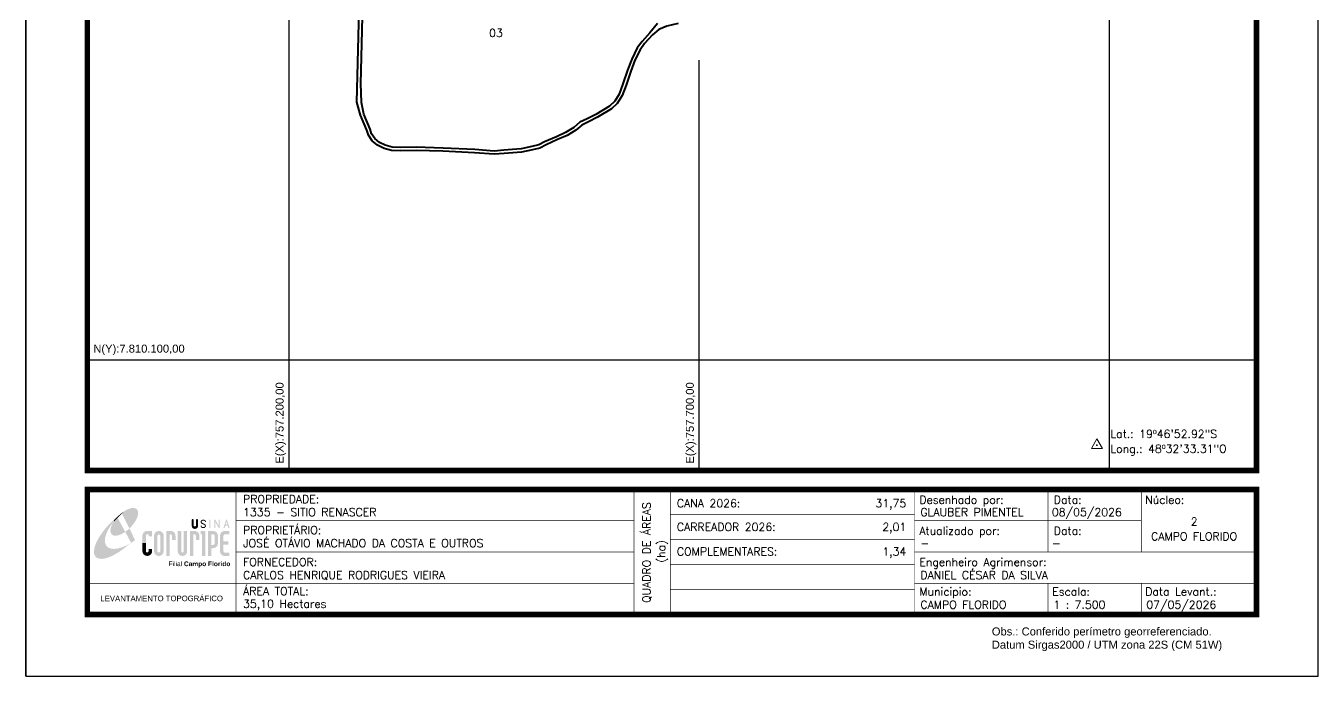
# Model space of a CAD drawing. Header units: millimetres. Extents: x 756879 to 758454, y 7809715 to 7811942.
# Drawn here: x 756879 to 758454, y 7809715 to 7810507 of the extents above; entities that cross this region are included whole.
import ezdxf
from ezdxf.enums import TextEntityAlignment as Align

# ---------------------------------------------------------------- set-up
doc = ezdxf.new("R2010")
doc.units = ezdxf.units.MM
doc.linetypes.add('LIN0', pattern=[0])
doc.layers.add('0114001335', color=1, linetype='Continuous', lineweight=40)
doc.layers.add('0114001335003', color=5, linetype='Continuous', lineweight=40)
for name, color, linetype in [('MALHA', 8, 'Continuous'), ('MARGEM', 5, 'Continuous'), ('TEXTO', 7, 'Continuous')]:
    doc.layers.add(name, color=color, linetype=linetype)
doc.styles.add('ARIAL', font='arial.ttf')
doc.styles.add('marcelo', font='arial.ttf')
doc.styles.add('Simplex', font='simplex.shx')
doc.styles.get("Standard").update_dxf_attribs({"font": 'arial.ttf'})

# ---------------------------------------------------------------- blocks, each defined once
blk = doc.blocks.new('A$C78F83FB3')
at = {"layer": 'MARGEM'}
h = blk.add_hatch(color=20, dxfattribs=at)
edge = h.paths.add_edge_path()
edge.add_ellipse((19.49, 23.77), major_axis=(-6.68, -6.67), ratio=0.469426, start_angle=292.73277, end_angle=601.25787)
edge.add_ellipse((22.83, 22.05), major_axis=(12.64, 11.29), ratio=0.457614, start_angle=79.90686, end_angle=107.91393)
edge = h.paths.add_edge_path()
edge.add_ellipse((18.28, 18.7), major_axis=(13.95, 13.59), ratio=0.386848, start_angle=63.96117, end_angle=264.59932)
edge.add_ellipse((22.83, 22.05), major_axis=(12.64, 11.29), ratio=0.457614, start_angle=107.91393, end_angle=245.11815, ccw=False)
edge.add_ellipse((19.49, 23.77), major_axis=(-6.68, -6.67), ratio=0.469426, start_angle=241.25787, end_angle=292.73277, ccw=False)
for color, points in [(20, [(15.46, 26.12), (14.17, 24.81), (14.06, 24.24), (14.39, 23.97), (14.67, 24.54), (19.47, 29.32), (18.48, 28.66), (17.31, 27.78)]), (7, [(58.42, 24.9), (57.9, 24.9), (57.9, 21.73, -0.414214), (57.15, 20.98), (56.84, 20.98, -0.414214), (56.09, 21.73), (56.09, 24.9), (55.57, 24.9), (55.57, 21.73, 0.414214), (56.84, 20.46), (57.15, 20.46, 0.414214), (58.42, 21.73)]), (7, [(61.7, 24.9), (61.23, 24.9, 0.396318), (60.04, 23.78), (60.04, 23.72, 0.151912), (60.39, 22.97), (60.46, 22.92), (62.18, 22), (62.85, 21.83, 0.12407), (62.51, 22.42), (60.75, 23.36, -0.13192), (60.56, 23.77, -0.385578), (61.23, 24.37), (61.7, 24.37, -0.414214), (62.37, 23.7), (62.89, 23.7, 0.414214)]), (7, [(62.37, 23.7), (62.89, 23.7, 0.414214), (61.7, 24.9), (61.23, 24.9, 0.396318), (60.04, 23.78), (60.04, 23.72, 0.151912), (60.39, 22.97), (60.46, 22.92), (62.18, 22), (62.18, 22, -0.131921), (62.37, 21.59, -0.385578), (61.7, 20.98), (61.23, 20.98, -0.414214), (60.56, 21.65), (60.04, 21.65, 0.414214), (61.23, 20.46), (61.7, 20.46, 0.402546), (62.89, 21.61, 0.165292), (62.51, 22.42), (60.75, 23.36, -0.13192), (60.56, 23.77, -0.385578), (61.23, 24.37), (61.7, 24.37, -0.414214)]), (7, [(30.97, 12.46), (29.13, 12.46), (29.13, 8.21, 1), (34.29, 8.21), (34.29, 9.41), (32.45, 9.41), (32.45, 8.21, -1), (30.97, 8.21)])]:
    blk.add_hatch(color=color, dxfattribs=at).paths.add_polyline_path(points)
h = blk.add_hatch(color=7, dxfattribs=at)
h.paths.add_polyline_path([(65.24, 24.9), (64.72, 24.9), (64.72, 20.46), (65.24, 20.46)])
h.paths.add_polyline_path([(67.38, 20.46), (67.9, 20.46), (67.9, 23.74), (69.74, 20.46), (70.23, 20.46), (70.23, 24.9), (69.71, 24.9), (69.71, 21.58), (67.85, 24.9), (67.38, 24.9)])
h.paths.add_polyline_path([(72.17, 20.46), (72.72, 20.46), (73.14, 21.73), (74.49, 21.73), (74.9, 20.46), (75.45, 20.46), (74, 24.9), (73.62, 24.9)])
h.paths.add_polyline_path([(73.81, 23.8), (74.32, 22.25), (73.31, 22.25)], flags=16)
h = blk.add_hatch(color=7, dxfattribs=at)
h.paths.add_polyline_path([(31.71, 18.93, 0.414214), (29.13, 16.35), (29.13, 12.46), (30.97, 12.46), (30.97, 16.35, -0.414214), (31.71, 17.09), (32.45, 17.09), (32.45, 16.02), (34.29, 16.02), (34.29, 18.93)])
h.paths.add_polyline_path([(44.15, 17.09, -0.414214), (44.89, 16.35), (44.89, 14.1), (46.72, 14.1), (46.72, 16.17, 0.433937), (44.15, 18.93), (41.77, 18.93), (41.77, 12.46), (43.61, 12.46), (43.61, 17.09)])
h.paths.add_polyline_path([(43.61, 12.46), (41.77, 12.46), (41.77, 5.62), (43.61, 5.62)])
h.paths.add_polyline_path([(47.92, 12.46), (49.75, 12.46), (49.75, 18.93), (47.92, 18.93)])
h.paths.add_polyline_path([(52.91, 18.93), (51.08, 18.93), (51.08, 12.46), (52.91, 12.46)])
h.paths.add_polyline_path([(51.08, 8.12, -1), (49.75, 8.12), (49.75, 12.46), (47.92, 12.46), (47.92, 8.12, 1), (52.91, 8.12), (52.91, 12.46), (51.08, 12.46)])
h.paths.add_polyline_path([(54.41, 12.46), (56.25, 12.46), (56.25, 17.09), (56.79, 17.09, -0.414214), (57.53, 16.35), (57.53, 14.1), (59.36, 14.1), (59.36, 16.17, 0.433937), (56.79, 18.93), (54.41, 18.93)])
h.paths.add_polyline_path([(56.25, 12.46), (54.41, 12.46), (54.41, 5.62), (56.25, 5.62)])
h.paths.add_polyline_path([(60.73, 12.46), (62.58, 12.46), (62.58, 18.93), (60.02, 18.93), (60.02, 17.08), (60.73, 17.08)])
h.paths.add_polyline_path([(62.58, 12.46), (60.73, 12.46), (60.73, 5.62), (62.58, 5.62)])
h.paths.add_polyline_path([(64.06, 12.46), (65.82, 12.46), (65.82, 17.17), (66.66, 17.17, -0.450417), (67.48, 16.25), (67.48, 12.46), (69.24, 12.46, 0.002307), (69.24, 12.48, 0.005282), (69.23, 12.54, -0.000938), (69.23, 12.53), (69.23, 16.17, 0.433937), (66.66, 18.93), (64.06, 18.93)])
h.paths.add_polyline_path([(64.06, 5.62), (65.82, 5.62), (65.82, 9.77), (66.66, 9.77, 0.426056), (69.24, 12.46), (67.48, 12.46), (67.48, 12.45, -0.450417), (66.66, 11.53), (65.82, 11.53), (65.82, 12.46), (64.06, 12.46)])
h.paths.add_polyline_path([(70.37, 12.46), (74.87, 12.46), (74.87, 13.44), (72.21, 13.44), (72.21, 16.35, -0.414214), (72.95, 17.09), (75.38, 17.09), (75.38, 18.93), (72.95, 18.93, 0.414214), (70.37, 16.35)])
h.paths.add_polyline_path([(72.21, 11.62), (74.87, 11.62), (74.87, 12.46), (70.37, 12.46), (70.37, 8.21, 0.414214), (72.95, 5.62), (75.38, 5.62), (75.38, 7.47), (72.95, 7.47, -0.414214), (72.21, 8.21)])
h = blk.add_hatch(color=7, dxfattribs=at)
h.paths.add_polyline_path([(35.29, 16.35), (35.29, 8.21, 1), (40.46, 8.21, 0.016978), (40.45, 8.38), (40.45, 16.17, 0.433937), (37.88, 18.93), (37.87, 18.93, 0.41391)])
h.paths.add_polyline_path([(38.62, 16.35), (38.62, 8.21, -1), (37.13, 8.21), (37.13, 16.35, -1)], flags=16)
at = {"layer": 'MARGEM', "color": 7}
blk.add_lwpolyline([(58.42, 24.9), (57.9, 24.9), (57.9, 21.73, -0.414214), (57.15, 20.98), (56.84, 20.98, -0.414214), (56.09, 21.73), (56.09, 24.9), (55.57, 24.9), (55.57, 21.73, 0.414214), (56.84, 20.46), (57.15, 20.46, 0.414214), (58.42, 21.73), (58.42, 24.9)], format="xyb", close=True, dxfattribs=at)
at = {"layer": 'MARGEM', "color": 252, "insert": (43.05, 2.72), "char_height": 2.5, "attachment_point": 1, "style": 'ARIAL'}
blk.add_mtext_dynamic_manual_height_columns('Filial {\\fArial|b1|i0|c0|p34;Campo Florido}', width=33.0271, gutter_width=2.46, heights=[2.95], dxfattribs=at)

msp = doc.modelspace()

# ---------------------------------------------------------------- linework, layer by layer
at = {"layer": '0114001335'}
msp.add_lwpolyline([(757674.1, 7810510.1), (757660.5, 7810506.9), (757660.5, 7810506.9), (757650.8, 7810502.9), (757642.9, 7810496.2), (757633.4, 7810485.8), (757627.8, 7810478.1), (757621.3, 7810465.2), (757616.4, 7810451.9), (757610.8, 7810435), (757605.9, 7810422.1), (757600, 7810412.7), (757592.9, 7810406), (757575.8, 7810395.7), (757565, 7810390.3), (757556.8, 7810386.3), (757549.5, 7810380.2), (757538.9, 7810373.7), (757527.4, 7810368.5), (757513.2, 7810362.2), (757505.7, 7810358.2), (757496.6, 7810356.2), (757483.4, 7810353.3), (757462.2, 7810351.6), (757450.2, 7810350.6), (757426, 7810352.5), (757387.6, 7810354.3), (757355, 7810355.2), (757335.8, 7810355), (757324.9, 7810355.4), (757315.8, 7810357.8), (757307.9, 7810361.6), (757301.4, 7810367.1), (757296.8, 7810373.9), (757294.9, 7810380), (757287.3, 7810398.3), (757282.7, 7810414.3), (757303, 7811216.7)], dxfattribs=at)
at = {"layer": '0114001335003'}
msp.add_lwpolyline([(757648.9, 7810510), (757639.8, 7810498.8), (757630.3, 7810488.3), (757624.3, 7810480.2), (757617.6, 7810466.7), (757612.6, 7810453.2), (757607, 7810436.4), (757602.3, 7810423.9), (757596.9, 7810415.2), (757590.4, 7810409.2), (757573.9, 7810399.2), (757563.2, 7810393.9), (757554.5, 7810389.7), (757547.2, 7810383.4), (757537.1, 7810377.2), (757525.8, 7810372.1), (757511.4, 7810365.8), (757504.3, 7810362), (757495.8, 7810360.1), (757482.8, 7810357.3), (757461.9, 7810355.5), (757450.2, 7810354.6), (757426.3, 7810356.5), (757387.7, 7810358.3), (757355, 7810359.2), (757335.8, 7810359), (757325.5, 7810359.4), (757317.1, 7810361.6), (757310.1, 7810365), (757304.4, 7810369.8), (757300.5, 7810375.6), (757298.7, 7810381.3), (757291.2, 7810399.5), (757288.3, 7810413.8), (757287.5, 7810437.1), (757288.9, 7810485.1), (757290.4, 7810552.1)], dxfattribs=at)
at = {"layer": 'MALHA'}
for points in [[(758200, 7809965.4), (758200, 7811501.7)], [(757200, 7809965.4), (757200, 7811291.3)], [(757700, 7809965.4), (757700, 7810465.4)], [(756954.2, 7810100), (758379.2, 7810100)]]:
    msp.add_lwpolyline(points, dxfattribs=at)
at = {"layer": 'MARGEM', "color": 174, "linetype": 'LIN0'}
msp.add_line((756879.2, 7809714.7), (756879.2, 7811942.2), dxfattribs=at)
at = {"layer": 'MARGEM', "color": 174, "linetype": 'LIN0', "flags": 128}
msp.add_lwpolyline([(758454.2, 7809714.7), (758454.2, 7811942.2), (756879.2, 7811942.2), (756879.2, 7809714.7)], close=True, dxfattribs=at)
at = {"layer": 'MARGEM', "color": 174, "linetype": 'LIN0', "const_width": 6.82, "flags": 128}
for points in [[(758379.2, 7809965.4), (758379.2, 7811867.2), (756954.2, 7811867.2), (756954.2, 7809965.4)], [(756954.2, 7809942.1), (758379.2, 7809942.1), (758379.2, 7809789.7), (756954.2, 7809789.7)]]:
    msp.add_lwpolyline(points, close=True, dxfattribs=at)
at = {"layer": 'MARGEM', "color": 174, "linetype": 'LIN0', "flags": 128}
for points, const_width in [([(757135.4, 7809942.1), (757135.4, 7809789.7)], 0.757), ([(757135.4, 7809942.1), (757135.4, 7809791)], 0.75), ([(757620.3, 7809942.1), (757620.3, 7809791.5)], 0.757), ([(757664.8, 7809942.1), (757664.8, 7809791.5)], 0.757), ([(757962.3, 7809942.1), (757962.3, 7809791.5)], 0.757), ([(758125, 7809865.9), (758125, 7809942.1)], 0.757), ([(758238.8, 7809865.9), (758238.8, 7809942.1)], 0.757), ([(757664.8, 7809911.6), (757962.3, 7809911.6)], 0.757), ([(757135.4, 7809904), (757620.3, 7809904)], 0.757), ([(757962.3, 7809904), (758238.8, 7809904)], 0.757), ([(757664.8, 7809881.1), (757962.3, 7809881.1)], 0.757), ([(757135.4, 7809865.9), (757620.3, 7809865.9)], 0.757), ([(757962.3, 7809865.9), (758379.4, 7809865.9)], 0.757), ([(757664.8, 7809850.6), (757962.3, 7809850.6)], 0.757), ([(756954.2, 7809827.8), (757620.3, 7809827.8)], 0.757), ([(757962.3, 7809827.8), (758379.3, 7809827.8)], 0.757), ([(758125, 7809827.8), (758125, 7809790)], 0.757), ([(758238.8, 7809827.8), (758238.8, 7809790)], 0.757), ([(757664.8, 7809820.2), (757962.3, 7809820.2)], 0.757)]:
    msp.add_lwpolyline(points, dxfattribs=dict(at, const_width=const_width))
at = {"layer": 'TEXTO', "color": 7, "lineweight": 9, "flags": 128}
msp.add_lwpolyline([(758177.9, 7809992.1), (758191.4, 7809992.1), (758184.6, 7810003.9)], close=True, dxfattribs=at)
at = {"layer": 'TEXTO', "color": 7, "lineweight": 9, "const_width": 1.06, "flags": 128}
msp.add_lwpolyline([(758184.1, 7809996.1, -1), (758185.2, 7809996.1, -1)], format="xyb", close=True, dxfattribs=at)

# ---------------------------------------------------------------- block references
at = {"layer": 'MARGEM', "linetype": 'ByBlock', "xscale": 2.293504072270356, "yscale": 2.293504072270356, "zscale": 2.293504072270356}
msp.add_blockref('A$C78F83FB3', (756954.5, 7809848.2), dxfattribs=at)

# ---------------------------------------------------------------- texts
at = {"layer": 'MALHA'}
msp.add_text('N(Y):7.810.100,00', height=9.75, dxfattribs=at).set_placement((756961.5, 7810106), align=Align.BOTTOM_LEFT)
for s, p in [('E(X):757.200,00', (757196.3, 7809973.6)), ('E(X):757.700,00', (757696.3, 7809973.6))]:
    msp.add_text(s, height=9.75, rotation=90, dxfattribs=at).set_placement(p, align=Align.BOTTOM_LEFT)
at = {"layer": 'MARGEM', "color": 7, "linetype": 'Continuous', "lineweight": 9}
for s, style, p in [('PROPRIEDADE:', 'Simplex', (757144, 7809935.3)), ('Desenhado por:', 'Simplex', (757968.2, 7809934.5)), ('Data:', 'Simplex', (758132.1, 7809934.5)), ('Núcleo:', 'Simplex', (758243.5, 7809934.5)), ('PROPRIETÁRIO:', 'Simplex', (757144, 7809897.5)), ('Atualizado por:', 'Simplex', (757968.2, 7809896.6)), ('Data:', 'Simplex', (758132.1, 7809896.6)), ('FORNECEDOR:', 'Simplex', (757144, 7809858.6)), ('Engenheiro Agrimensor:', 'Simplex', (757968.2, 7809858.6)), ('ÁREA TOTAL:', 'Simplex', (757144, 7809823.1)), ('Municipio:', 'Simplex', (757968.2, 7809822.5)), ('Escala:', 'Simplex', (758130.2, 7809822.5)), ('Data Levant.:', 'Simplex', (758243.5, 7809822.5)), ('Obs.: Conferido perímetro georreferenciado.', 'marcelo', (758056.5, 7809774)), ('Datum Sirgas2000 / UTM zona 22S (CM 51W)', 'marcelo', (758056.5, 7809757.9))]:
    msp.add_text(s, height=9.75, dxfattribs=dict(at, style=style)).set_placement(p, align=Align.TOP_LEFT)
at = {"layer": 'MARGEM', "color": 7, "linetype": 'Continuous', "style": 'Simplex'}
for s, p in [('QUADRO DE ÁREAS', (757635.8, 7809865.2)), ('(ha)', (757653.6, 7809866.7))]:
    msp.add_text(s, height=9.75, rotation=90, dxfattribs=at).set_placement(p, align=Align.MIDDLE_CENTER)
for s, p in [('CANA 2026:', (757672.7, 7809930.2)), ('08/05/2026', (758129.7, 7809919.4)), ('1335 - SITIO RENASCER', (757144, 7809919.4)), ('GLAUBER PIMENTEL', (757969.5, 7809919.4)), ('CARREADOR 2026:', (757672.7, 7809901.4)), ('JOSÉ OTÁVIO MACHADO DA COSTA E OUTROS', (757144, 7809881.6)), ('-', (757969.5, 7809881.6)), ('-', (758129.7, 7809881.6)), ('COMPLEMENTARES:', (757672.7, 7809871.4)), ('CARLOS HENRIQUE RODRIGUES VIEIRA', (757144, 7809842.7)), ('DANIEL CÉSAR DA SILVA', (757969.5, 7809842.7)), ('35,10 Hectares', (757144, 7809807.7)), ('CAMPO FLORIDO', (757969.5, 7809806.6)), ('1 : 7.500', (758131.5, 7809806.6)), ('07/05/2026', (758244.8, 7809806.6))]:
    msp.add_text(s, height=9.75, dxfattribs=at).set_placement(p, align=Align.TOP_LEFT)
for s, p in [('31,75', (757952.3, 7809930.2)), ('2,01', (757952.3, 7809901.4)), ('1,34', (757952.3, 7809871.4))]:
    msp.add_text(s, height=9.75, dxfattribs=at).set_placement(p, align=Align.TOP_RIGHT)
for s, p in [('2', (758303.1, 7809903)), ('CAMPO FLORIDO', (758303.1, 7809885))]:
    msp.add_text(s, height=9.75, dxfattribs=at).set_placement(p, align=Align.MIDDLE_CENTER)
at = {"layer": 'MARGEM', "color": 7, "linetype": 'ByBlock'}
msp.add_text('LEVANTAMENTO TOPOGRÁFICO', height=6.75, dxfattribs=at).set_placement((757044.8, 7809809.4), align=Align.MIDDLE_CENTER)
at = {"layer": 'TEXTO', "linetype": 'Continuous', "style": 'Simplex'}
msp.add_text('03', height=9.75, dxfattribs=at).set_placement((757452.2, 7810498.5), align=Align.MIDDLE_CENTER)
at = {"layer": 'TEXTO', "linetype": 'ByBlock', "style": 'Simplex'}
for s, p in [('Lat.: 19º46\'52.92"S', (758201, 7810005, 492.6)), ('Long.: 48º32\'33.31"O', (758201, 7809986.9, 492.6))]:
    msp.add_text(s, height=9.75, dxfattribs=at).set_placement(p)

doc.saveas('drawing.dxf')
